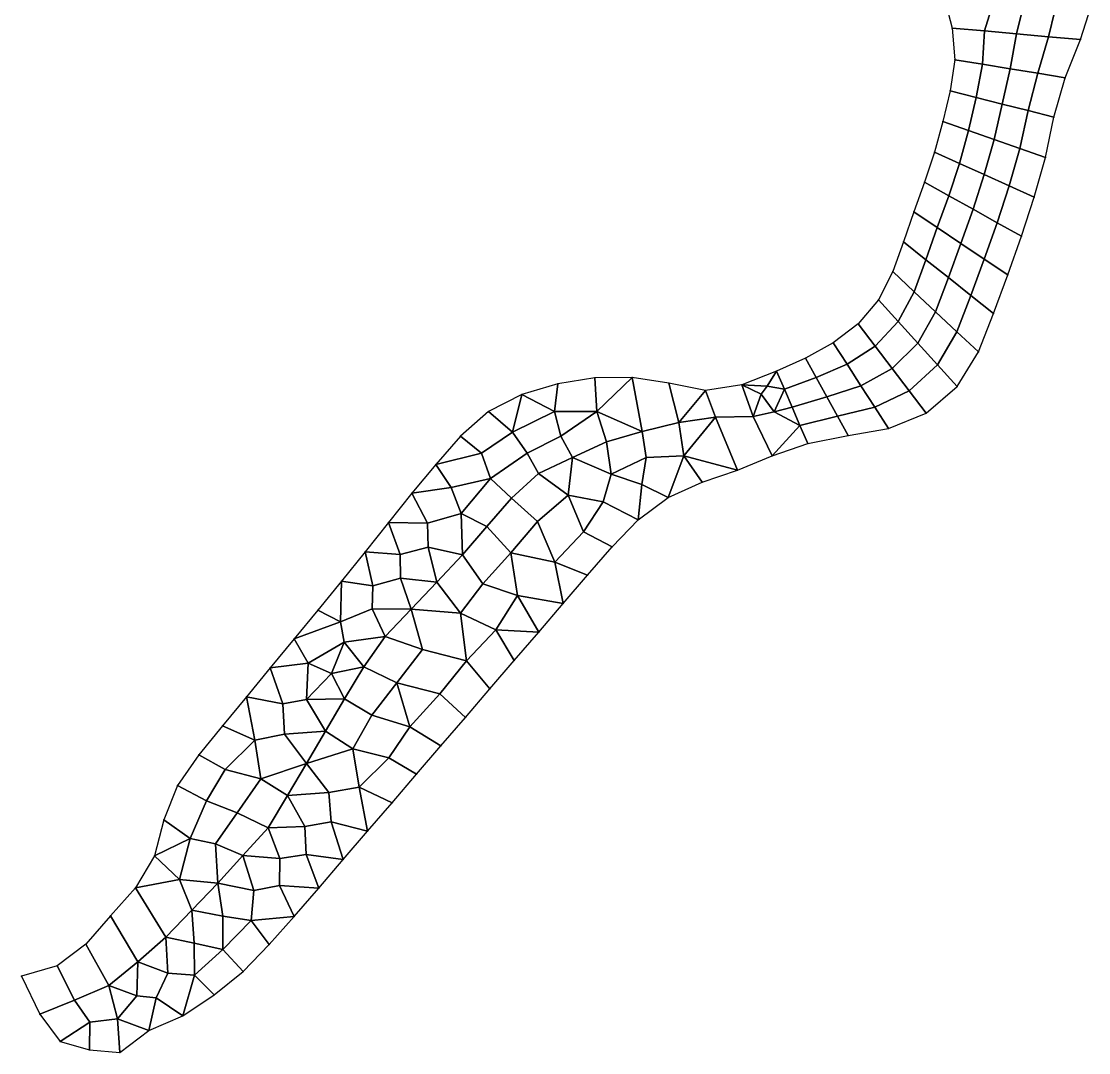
# Model space of a CAD drawing. Extents: x 380707 to 407438, y 6452841 to 6483357.
# Drawn here: x 380707 to 383268, y 6452841 to 6455316 of the extents above; entities that cross this region are included whole.
import ezdxf

# ---------------------------------------------------------------- set-up
doc = ezdxf.new("R2010")
doc.units = 0
for name, color, linetype in [('MESH_BOUND', 25, 'CONTINUOUS'), ('MESH_ELEMS', 18, 'CONTINUOUS'), ('MESH_NDSTRNGS', 17, 'CONTINUOUS'), ('MESH_NODES', 18, 'CONTINUOUS')]:
    doc.layers.add(name, color=color, linetype=linetype)

msp = doc.modelspace()

# ---------------------------------------------------------------- linework, layer by layer
at = {"layer": 'MESH_BOUND', "color": 25}
for points in [[(382918.215, 6455386.2, 0.316), (382941.197, 6455299.75, 0.361)], [(383249.013, 6455272.29, -0.199), (383268.426, 6455332.31, -0.464)], [(382941.197, 6455299.75, 0.361), (382947.261, 6455224.02, 1.356)], [(383212.392, 6455180.67, 1.685), (383249.013, 6455272.29, -0.199)], [(382947.261, 6455224.02, 1.356), (382935.944, 6455149.35, 0.461)], [(383185.225, 6455085.92, 0.158), (383212.392, 6455180.67, 1.685)], [(382935.944, 6455149.35, 0.461), (382918.692, 6455075.38, 0.14)], [(383164.802, 6454989.31, -0.785), (383185.225, 6455085.92, 0.158)], [(382918.692, 6455075.38, 0.14), (382898.22, 6455002.25, 0.187)], [(382898.22, 6455002.25, 0.187), (382874.44, 6454930.11, -0.11)], [(383137.801, 6454894.33, -0.527), (383164.802, 6454989.31, -0.785)], [(382874.44, 6454930.11, -0.11), (382848.453, 6454858.72, -0.254)], [(383107.406, 6454800.38, -0.27), (383137.801, 6454894.33, -0.527)], [(382848.453, 6454858.72, -0.254), (382823.703, 6454786.9, -0.107)], [(382823.703, 6454786.9, -0.107), (382798.099, 6454715.37, 0.184)], [(383074.215, 6454707.4, -0.583), (383107.406, 6454800.38, -0.27)], [(382798.099, 6454715.37, 0.184), (382763.669, 6454647.91, 0.694)], [(383039.672, 6454614.91, 0.365), (383074.215, 6454707.4, -0.583)], [(382763.669, 6454647.91, 0.694), (382715.532, 6454590.4, 0.626)], [(383003.845, 6454523.01, -2.329), (383039.672, 6454614.91, 0.365)], [(382715.532, 6454590.4, 0.626), (382655.454, 6454544.52, 0.875)], [(382655.454, 6454544.52, 0.875), (382588.937, 6454507.93, 0.444)], [(382952.529, 6454439.43, -1.752), (383003.845, 6454523.01, -2.329)], [(382588.937, 6454507.93, 0.444), (382519.636, 6454476.8, -0.483)], [(382519.636, 6454476.8, -0.483), (382436.148, 6454443.38, 0.83)], [(381994.298, 6454445.88, -10.794), (381908.318, 6454420.36, -11.629)], [(382082.905, 6454460.45, -0.873), (381994.298, 6454445.88, -10.794)], [(382172.456, 6454461.63, -12.064), (382082.905, 6454460.45, -0.873)], [(382260.988, 6454447.99, -12.102), (382172.456, 6454461.63, -12.064)], [(382348.963, 6454429.98, 1.875), (382260.988, 6454447.99, -12.102)], [(382436.148, 6454443.38, 0.83), (382348.963, 6454429.98, 1.875)], [(381908.318, 6454420.36, -11.629), (381828.326, 6454379.87, -15.569)], [(382878.834, 6454375.39, -1.92), (382952.529, 6454439.43, -1.752)], [(381828.326, 6454379.87, -15.569), (381761.039, 6454320.18, 2.912)], [(382788.114, 6454338.58, -2.867), (382878.834, 6454375.39, -1.92)], [(381761.039, 6454320.18, 2.912), (381701.376, 6454252.88, 2.983)], [(382594.151, 6454302.63, 1.708), (382690.981, 6454321.92, -1.793)], [(382690.981, 6454321.92, -1.793), (382788.114, 6454338.58, -2.867)], [(382509.224, 6454273.07, -0.339), (382594.151, 6454302.63, 1.708)], [(382425.844, 6454239.22, -1.804), (382509.224, 6454273.07, -0.339)], [(381701.376, 6454252.88, 2.983), (381644.013, 6454183.6, 2.446)], [(382340.651, 6454210.21, 1.522), (382425.844, 6454239.22, -1.804)], [(382258.951, 6454173.6, 2.186), (382340.651, 6454210.21, 1.522)], [(381644.013, 6454183.6, 2.446), (381587.773, 6454113.41, 2.309)], [(382187.06, 6454119.81, 2.741), (382258.951, 6454173.6, 2.186)], [(381587.773, 6454113.41, 2.309), (381531.805, 6454042.99, -3.138)], [(382124.915, 6454054.81, 1.123), (382187.06, 6454119.81, 2.741)], [(381531.805, 6454042.99, -3.138), (381475.482, 6453972.86, -8.082)], [(382065.819, 6453986.93, 0.219), (382124.915, 6454054.81, 1.123)], [(382007.164, 6453918.68, -5.693), (382065.819, 6453986.93, 0.219)], [(381475.482, 6453972.86, -8.082), (381418.6, 6453903.18, -6.014)], [(381948.509, 6453850.42, -5.997), (382007.164, 6453918.68, -5.693)], [(381418.6, 6453903.18, -6.014), (381361.418, 6453833.75, 2.589)], [(381361.418, 6453833.75, 2.589), (381304.194, 6453764.35, 1.374)], [(381889.857, 6453782.17, 2.851), (381948.509, 6453850.42, -5.997)], [(381831.204, 6453713.91, -2.139), (381889.857, 6453782.17, 2.851)], [(381304.194, 6453764.35, 1.374), (381246.962, 6453694.96, -8.732)], [(381772.55, 6453645.65, -2.846), (381831.204, 6453713.91, -2.139)], [(381246.962, 6453694.96, -8.732), (381189.732, 6453625.56, -10.076)], [(381189.732, 6453625.56, -10.076), (381133.119, 6453555.69, -2.701)], [(381713.894, 6453577.4, -3.156), (381772.55, 6453645.65, -2.846)], [(381655.241, 6453509.14, -2.05), (381713.894, 6453577.4, -3.156)], [(381133.119, 6453555.69, -2.701), (381081.582, 6453482.01, -15.31)], [(381596.589, 6453440.88, -7.529), (381655.241, 6453509.14, -2.05)], [(381081.582, 6453482.01, -15.31), (381048.679, 6453400.14, -15.842)], [(381537.936, 6453372.63, -9.574), (381596.589, 6453440.88, -7.529)], [(381048.679, 6453400.14, -15.842), (381026.421, 6453313.13, 2.788)], [(381479.282, 6453304.37, -5.819), (381537.936, 6453372.63, -9.574)], [(381026.421, 6453313.13, 2.788), (380980.514, 6453236.53, 2.731)], [(381420.626, 6453236.12, -2.136), (381479.282, 6453304.37, -5.819)], [(380980.514, 6453236.53, 2.731), (380920.836, 6453169.26, -1.017)], [(381361.973, 6453167.86, -10.329), (381420.626, 6453236.12, -2.136)], [(380920.836, 6453169.26, -1.017), (380861.811, 6453101.51, -11.96)], [(381301.901, 6453100.86, -10.291), (381361.973, 6453167.86, -10.329)], [(380861.811, 6453101.51, -11.96), (380793.183, 6453049.17, -7.026)], [(381239.46, 6453036.08, -3.196), (381301.901, 6453100.86, -10.291)], [(380793.183, 6453049.17, -7.026), (380706.824, 6453024.33, -1.296)], [(381169.275, 6452979.82, -6.829), (381239.46, 6453036.08, -3.196)], [(380706.824, 6453024.33, -1.296), (380751.216, 6452933.77, -16.65)], [(381094.601, 6452929.67, -10.544), (381169.275, 6452979.82, -6.829)], [(380751.216, 6452933.77, -16.65), (380800.346, 6452867.74, -16.192)], [(381012.784, 6452894.02, -12.888), (381094.601, 6452929.67, -10.544)], [(380943.221, 6452841.02, -0.022), (381012.784, 6452894.02, -12.888)], [(380800.346, 6452867.74, -16.192), (380870.527, 6452847.55, -15.446)], [(380870.527, 6452847.55, -15.446), (380943.221, 6452841.02, -0.022)]]:
    msp.add_polyline3d(points, dxfattribs=at)
at = {"layer": 'MESH_ELEMS', "color": 178}
for points in [[(383048.655, 6455391.84, -6.738), (382918.215, 6455386.2, 0.316), (382941.197, 6455299.75, 0.361), (383018.151, 6455292.89, -3.002)], [(383095.105, 6455286.02, -10.781), (383115.585, 6455367.63, -6.121), (383048.655, 6455391.84, -6.738), (383018.151, 6455292.89, -3.002)], [(383095.105, 6455286.02, -10.781), (383172.059, 6455279.16, -4.084), (383187.009, 6455341.06, -1.428), (383115.585, 6455367.63, -6.121)], [(383249.013, 6455272.29, -0.199), (383268.426, 6455332.31, -0.464), (383187.009, 6455341.06, -1.428), (383172.059, 6455279.16, -4.084)], [(383018.151, 6455292.89, -3.002), (382941.197, 6455299.75, 0.361), (382947.261, 6455224.02, 1.356), (383013.544, 6455213.19, -3.196)], [(383095.105, 6455286.02, -10.781), (383018.151, 6455292.89, -3.002), (383013.544, 6455213.19, -3.196), (383079.827, 6455202.35, -7.84)], [(383172.059, 6455279.16, -4.084), (383095.105, 6455286.02, -10.781), (383079.827, 6455202.35, -7.84), (383146.109, 6455191.51, -7.754)], [(383249.013, 6455272.29, -0.199), (383172.059, 6455279.16, -4.084), (383146.109, 6455191.51, -7.754), (383212.392, 6455180.67, 1.685)], [(383013.544, 6455213.19, -3.196), (382947.261, 6455224.02, 1.356), (382935.944, 6455149.35, 0.461), (382998.264, 6455133.49, -2.495)], [(383079.827, 6455202.35, -7.84), (383013.544, 6455213.19, -3.196), (382998.264, 6455133.49, -2.495), (383060.584, 6455117.63, -7.191)], [(383146.109, 6455191.51, -7.754), (383079.827, 6455202.35, -7.84), (383060.584, 6455117.63, -7.191), (383122.904, 6455101.77, -7.957)], [(383212.392, 6455180.67, 1.685), (383146.109, 6455191.51, -7.754), (383122.904, 6455101.77, -7.957), (383185.225, 6455085.92, 0.158)], [(382998.264, 6455133.49, -2.495), (382935.944, 6455149.35, 0.461), (382918.692, 6455075.38, 0.14), (382980.22, 6455053.86, -2.505)], [(383060.584, 6455117.63, -7.191), (382998.264, 6455133.49, -2.495), (382980.22, 6455053.86, -2.505), (383041.747, 6455032.34, -6.871)], [(383122.904, 6455101.77, -7.957), (383060.584, 6455117.63, -7.191), (383041.747, 6455032.34, -6.871), (383103.274, 6455010.83, -6.654)], [(383185.225, 6455085.92, 0.158), (383122.904, 6455101.77, -7.957), (383103.274, 6455010.83, -6.654), (383164.802, 6454989.31, -0.785)], [(382980.22, 6455053.86, -2.505), (382918.692, 6455075.38, 0.14), (382898.22, 6455002.25, 0.187), (382958.115, 6454975.27, -3.543)], [(383041.747, 6455032.34, -6.871), (382980.22, 6455053.86, -2.505), (382958.115, 6454975.27, -3.543), (383018.011, 6454948.29, -6.499)], [(383103.274, 6455010.83, -6.654), (383041.747, 6455032.34, -6.871), (383018.011, 6454948.29, -6.499), (383077.906, 6454921.31, -6.337)], [(383164.802, 6454989.31, -0.785), (383103.274, 6455010.83, -6.654), (383077.906, 6454921.31, -6.337), (383137.801, 6454894.33, -0.527)], [(382958.115, 6454975.27, -3.543), (382898.22, 6455002.25, 0.187), (382874.44, 6454930.11, -0.11), (382932.681, 6454897.68, -3.187)], [(383018.011, 6454948.29, -6.499), (382958.115, 6454975.27, -3.543), (382932.681, 6454897.68, -3.187), (382990.923, 6454865.25, -5.992)], [(382932.681, 6454897.68, -3.187), (382874.44, 6454930.11, -0.11), (382848.453, 6454858.72, -0.254), (382904.893, 6454820.89, -2.644)], [(383077.906, 6454921.31, -6.337), (383018.011, 6454948.29, -6.499), (382990.923, 6454865.25, -5.992), (383049.164, 6454832.82, -5.933)], [(383137.801, 6454894.33, -0.527), (383077.906, 6454921.31, -6.337), (383049.164, 6454832.82, -5.933), (383107.406, 6454800.38, -0.27)], [(382990.923, 6454865.25, -5.992), (382932.681, 6454897.68, -3.187), (382904.893, 6454820.89, -2.644), (382961.334, 6454783.06, -6.685)], [(382904.893, 6454820.89, -2.644), (382848.453, 6454858.72, -0.254), (382823.703, 6454786.9, -0.107), (382877.695, 6454743.9, -2.928)], [(383049.164, 6454832.82, -5.933), (382990.923, 6454865.25, -5.992), (382961.334, 6454783.06, -6.685), (383017.775, 6454745.23, -4.053)], [(383107.406, 6454800.38, -0.27), (383049.164, 6454832.82, -5.933), (383017.775, 6454745.23, -4.053), (383074.215, 6454707.4, -0.583)], [(382961.334, 6454783.06, -6.685), (382904.893, 6454820.89, -2.644), (382877.695, 6454743.9, -2.928), (382931.687, 6454700.9, -7.142)], [(382877.695, 6454743.9, -2.928), (382823.703, 6454786.9, -0.107), (382798.099, 6454715.37, 0.184), (382849.536, 6454667.28, -3.307)], [(383017.775, 6454745.23, -4.053), (382961.334, 6454783.06, -6.685), (382931.687, 6454700.9, -7.142), (382985.68, 6454657.91, -8.224)], [(382931.687, 6454700.9, -7.142), (382877.695, 6454743.9, -2.928), (382849.536, 6454667.28, -3.307), (382900.972, 6454619.19, -5.682)], [(383074.215, 6454707.4, -0.583), (383017.775, 6454745.23, -4.053), (382985.68, 6454657.91, -8.224), (383039.672, 6454614.91, 0.365)], [(382849.536, 6454667.28, -3.307), (382798.099, 6454715.37, 0.184), (382763.669, 6454647.91, 0.694), (382810.884, 6454595.79, -4.299)], [(382985.68, 6454657.91, -8.224), (382931.687, 6454700.9, -7.142), (382900.972, 6454619.19, -5.682), (382952.409, 6454571.1, -7.013)], [(382810.884, 6454595.79, -4.299), (382763.669, 6454647.91, 0.694), (382715.532, 6454590.4, 0.626), (382756.358, 6454536.65, -4.13)], [(382900.972, 6454619.19, -5.682), (382849.536, 6454667.28, -3.307), (382810.884, 6454595.79, -4.299), (382858.099, 6454543.67, -6.852)], [(383039.672, 6454614.91, 0.365), (382985.68, 6454657.91, -8.224), (382952.409, 6454571.1, -7.013), (383003.845, 6454523.01, -2.329)], [(382952.409, 6454571.1, -7.013), (382900.972, 6454619.19, -5.682), (382858.099, 6454543.67, -6.852), (382905.314, 6454491.55, -4.992)], [(382756.358, 6454536.65, -4.13), (382715.532, 6454590.4, 0.626), (382655.454, 6454544.52, 0.875), (382688.619, 6454493.03, -3.639)], [(382858.099, 6454543.67, -6.852), (382810.884, 6454595.79, -4.299), (382756.358, 6454536.65, -4.13), (382797.183, 6454482.9, -5.38)], [(383003.845, 6454523.01, -2.329), (382952.409, 6454571.1, -7.013), (382905.314, 6454491.55, -4.992), (382952.529, 6454439.43, -1.752)], [(382688.619, 6454493.03, -3.639), (382655.454, 6454544.52, 0.875), (382588.937, 6454507.93, 0.444), (382614.448, 6454461.43, -3.27)], [(382797.183, 6454482.9, -5.38), (382756.358, 6454536.65, -4.13), (382688.619, 6454493.03, -3.639), (382721.784, 6454441.55, -3.902)], [(382905.314, 6454491.55, -4.992), (382858.099, 6454543.67, -6.852), (382797.183, 6454482.9, -5.38), (382838.009, 6454429.15, -4.479)], [(382614.448, 6454461.43, -3.27), (382588.937, 6454507.93, 0.444), (382519.636, 6454476.8, -0.483), (382538.265, 6454433.26, -2.467)], [(382436.148, 6454443.38, 0.83), (382496.789, 6454440.77, -1.109), (382519.636, 6454476.8, -0.483), (382436.148, 6454443.38, 0.83)], [(382538.265, 6454433.26, -2.467), (382519.636, 6454476.8, -0.483), (382496.789, 6454440.77, -1.109), (382538.265, 6454433.26, -2.467)], [(382721.784, 6454441.55, -3.902), (382688.619, 6454493.03, -3.639), (382614.448, 6454461.43, -3.27), (382639.959, 6454414.93, -4.596)], [(382838.009, 6454429.15, -4.479), (382797.183, 6454482.9, -5.38), (382721.784, 6454441.55, -3.902), (382754.949, 6454390.07, -6.869)], [(382952.529, 6454439.43, -1.752), (382905.314, 6454491.55, -4.992), (382838.009, 6454429.15, -4.479), (382878.834, 6454375.39, -1.92)], [(381986.744, 6454379.96, -12.318), (381994.298, 6454445.88, -10.794), (381908.318, 6454420.36, -11.629), (381986.744, 6454379.96, -12.318)], [(382088.013, 6454379.96, -15.539), (382082.905, 6454460.45, -0.873), (381994.298, 6454445.88, -10.794), (381986.744, 6454379.96, -12.318)], [(382088.013, 6454379.96, -15.539), (382172.456, 6454461.63, -12.064), (382082.905, 6454460.45, -0.873), (382088.013, 6454379.96, -15.539)], [(382172.456, 6454461.63, -12.064), (382088.013, 6454379.96, -15.539), (382197.189, 6454331.98, -5.029), (382172.456, 6454461.63, -12.064)], [(382260.988, 6454447.99, -12.102), (382172.456, 6454461.63, -12.064), (382197.189, 6454331.98, -5.029), (382284.507, 6454352.99, -4.026)], [(382260.988, 6454447.99, -12.102), (382284.507, 6454352.99, -4.026), (382348.963, 6454429.98, 1.875), (382260.988, 6454447.99, -12.102)], [(382436.148, 6454443.38, 0.83), (382348.963, 6454429.98, 1.875), (382373.091, 6454366, -9.121), (382462.869, 6454367.6, -6.52)], [(382436.148, 6454443.38, 0.83), (382462.869, 6454367.6, -6.52), (382482.633, 6454421.08, -1.335), (382436.148, 6454443.38, 0.83)], [(382496.789, 6454440.77, -1.109), (382436.148, 6454443.38, 0.83), (382482.633, 6454421.08, -1.335), (382496.789, 6454440.77, -1.109)], [(382639.959, 6454414.93, -4.596), (382614.448, 6454461.43, -3.27), (382538.265, 6454433.26, -2.467), (382556.893, 6454389.72, -6.92)], [(381828.326, 6454379.87, -15.569), (381885.835, 6454330.14, -15.765), (381908.318, 6454420.36, -11.629), (381828.326, 6454379.87, -15.569)], [(381885.835, 6454330.14, -15.765), (381986.744, 6454379.96, -12.318), (381908.318, 6454420.36, -11.629), (381885.835, 6454330.14, -15.765)], [(382373.091, 6454366, -9.121), (382348.963, 6454429.98, 1.875), (382284.507, 6454352.99, -4.026), (382373.091, 6454366, -9.121)], [(382482.633, 6454421.08, -1.335), (382462.869, 6454367.6, -6.52), (382513.808, 6454378.87, -6.672), (382482.633, 6454421.08, -1.335)], [(382513.808, 6454378.87, -6.672), (382538.265, 6454433.26, -2.467), (382496.789, 6454440.77, -1.109), (382482.633, 6454421.08, -1.335)], [(382538.265, 6454433.26, -2.467), (382513.808, 6454378.87, -6.672), (382556.893, 6454389.72, -6.92), (382538.265, 6454433.26, -2.467)], [(382754.949, 6454390.07, -6.869), (382721.784, 6454441.55, -3.902), (382639.959, 6454414.93, -4.596), (382665.47, 6454368.43, -8.812)], [(382878.834, 6454375.39, -1.92), (382838.009, 6454429.15, -4.479), (382754.949, 6454390.07, -6.869), (382788.114, 6454338.58, -2.867)], [(382665.47, 6454368.43, -8.812), (382639.959, 6454414.93, -4.596), (382556.893, 6454389.72, -6.92), (382575.522, 6454346.18, -9.797)], [(381811.369, 6454279.49, -16.044), (381885.835, 6454330.14, -15.765), (381828.326, 6454379.87, -15.569), (381761.039, 6454320.18, 2.912)], [(381885.835, 6454330.14, -15.765), (381920.642, 6454279.72, -15.439), (382001.869, 6454320.13, -14.489), (381986.744, 6454379.96, -12.318)], [(382088.013, 6454379.96, -15.539), (381986.744, 6454379.96, -12.318), (382001.869, 6454320.13, -14.489), (382088.013, 6454379.96, -15.539)], [(382111.103, 6454306.97, -8.134), (382088.013, 6454379.96, -15.539), (382001.869, 6454320.13, -14.489), (382029.708, 6454268.93, -11.868)], [(382197.189, 6454331.98, -5.029), (382088.013, 6454379.96, -15.539), (382111.103, 6454306.97, -8.134), (382197.189, 6454331.98, -5.029)], [(382462.869, 6454367.6, -6.52), (382373.091, 6454366, -9.121), (382425.844, 6454239.22, -1.804), (382509.224, 6454273.07, -0.339)], [(382575.522, 6454346.18, -9.797), (382513.808, 6454378.87, -6.672), (382462.869, 6454367.6, -6.52), (382509.224, 6454273.07, -0.339)], [(382575.522, 6454346.18, -9.797), (382556.893, 6454389.72, -6.92), (382513.808, 6454378.87, -6.672), (382575.522, 6454346.18, -9.797)], [(382690.981, 6454321.92, -1.793), (382665.47, 6454368.43, -8.812), (382575.522, 6454346.18, -9.797), (382594.151, 6454302.63, 1.708)], [(382788.114, 6454338.58, -2.867), (382754.949, 6454390.07, -6.869), (382665.47, 6454368.43, -8.812), (382690.981, 6454321.92, -1.793)], [(382297.099, 6454273.48, -10.118), (382284.507, 6454352.99, -4.026), (382197.189, 6454331.98, -5.029), (382206.057, 6454269.59, -5.523)], [(382284.507, 6454352.99, -4.026), (382297.099, 6454273.48, -10.118), (382373.091, 6454366, -9.121), (382284.507, 6454352.99, -4.026)], [(382425.844, 6454239.22, -1.804), (382373.091, 6454366, -9.121), (382297.099, 6454273.48, -10.118), (382425.844, 6454239.22, -1.804)], [(382594.151, 6454302.63, 1.708), (382575.522, 6454346.18, -9.797), (382509.224, 6454273.07, -0.339), (382594.151, 6454302.63, 1.708)], [(381761.039, 6454320.18, 2.912), (381701.376, 6454252.88, 2.983), (381811.369, 6454279.49, -16.044), (381761.039, 6454320.18, 2.912)], [(381811.369, 6454279.49, -16.044), (381832.608, 6454218.7, -16.015), (381920.642, 6454279.72, -15.439), (381885.835, 6454330.14, -15.765)], [(382029.708, 6454268.93, -11.868), (382001.869, 6454320.13, -14.489), (381920.642, 6454279.72, -15.439), (381948.313, 6454230.9, -15.712)], [(382111.103, 6454306.97, -8.134), (382122.377, 6454229.16, -8.174), (382206.057, 6454269.59, -5.523), (382197.189, 6454331.98, -5.029)], [(382029.708, 6454268.93, -11.868), (382122.377, 6454229.16, -8.174), (382111.103, 6454306.97, -8.134), (382029.708, 6454268.93, -11.868)], [(381811.369, 6454279.49, -16.044), (381701.376, 6454252.88, 2.983), (381738.147, 6454196.98, -15.726), (381832.608, 6454218.7, -16.015)], [(381948.313, 6454230.9, -15.712), (381920.642, 6454279.72, -15.439), (381832.608, 6454218.7, -16.015), (381882.984, 6454171.57, -16.22)], [(382019.257, 6454179.18, -14.947), (382029.708, 6454268.93, -11.868), (381948.313, 6454230.9, -15.712), (382019.257, 6454179.18, -14.947)], [(382122.377, 6454229.16, -8.174), (382029.708, 6454268.93, -11.868), (382019.257, 6454179.18, -14.947), (382103.282, 6454162.59, -10.78)], [(382206.057, 6454269.59, -5.523), (382122.377, 6454229.16, -8.174), (382196.194, 6454204.34, -6.182), (382206.057, 6454269.59, -5.523)], [(382196.194, 6454204.34, -6.182), (382258.951, 6454173.6, 2.186), (382297.099, 6454273.48, -10.118), (382206.057, 6454269.59, -5.523)], [(382297.099, 6454273.48, -10.118), (382258.951, 6454173.6, 2.186), (382340.651, 6454210.21, 1.522), (382297.099, 6454273.48, -10.118)], [(382340.651, 6454210.21, 1.522), (382425.844, 6454239.22, -1.804), (382297.099, 6454273.48, -10.118), (382340.651, 6454210.21, 1.522)], [(381644.013, 6454183.6, 2.446), (381738.147, 6454196.98, -15.726), (381701.376, 6454252.88, 2.983), (381644.013, 6454183.6, 2.446)], [(381738.147, 6454196.98, -15.726), (381762.32, 6454134.85, -15.571), (381832.608, 6454218.7, -16.015), (381738.147, 6454196.98, -15.726)], [(381832.608, 6454218.7, -16.015), (381762.32, 6454134.85, -15.571), (381824.104, 6454103.71, -16.012), (381882.984, 6454171.57, -16.22)], [(381945.683, 6454115.53, -15.684), (382019.257, 6454179.18, -14.947), (381948.313, 6454230.9, -15.712), (381882.984, 6454171.57, -16.22)], [(382196.194, 6454204.34, -6.182), (382122.377, 6454229.16, -8.174), (382103.282, 6454162.59, -10.78), (382187.06, 6454119.81, 2.741)], [(381681.781, 6454111.96, -16.444), (381762.32, 6454134.85, -15.571), (381738.147, 6454196.98, -15.726), (381644.013, 6454183.6, 2.446)], [(382258.951, 6454173.6, 2.186), (382196.194, 6454204.34, -6.182), (382187.06, 6454119.81, 2.741), (382258.951, 6454173.6, 2.186)], [(381681.781, 6454111.96, -16.444), (381644.013, 6454183.6, 2.446), (381587.773, 6454113.41, 2.309), (381681.781, 6454111.96, -16.444)], [(381945.683, 6454115.53, -15.684), (381882.984, 6454171.57, -16.22), (381824.104, 6454103.71, -16.012), (381881.921, 6454040.88, -15.908)], [(382055.716, 6454090.7, -14.89), (382019.257, 6454179.18, -14.947), (381945.683, 6454115.53, -15.684), (381986.975, 6454018.16, -15.277)], [(382055.716, 6454090.7, -14.89), (382103.282, 6454162.59, -10.78), (382019.257, 6454179.18, -14.947), (382055.716, 6454090.7, -14.89)], [(382124.915, 6454054.81, 1.123), (382187.06, 6454119.81, 2.741), (382103.282, 6454162.59, -10.78), (382055.716, 6454090.7, -14.89)], [(381587.773, 6454113.41, 2.309), (381531.805, 6454042.99, -3.138), (381615.72, 6454036.58, -17.078), (381587.773, 6454113.41, 2.309)], [(381615.72, 6454036.58, -17.078), (381683.142, 6454054.03, -16.875), (381681.781, 6454111.96, -16.444), (381587.773, 6454113.41, 2.309)], [(381762.32, 6454134.85, -15.571), (381681.781, 6454111.96, -16.444), (381683.142, 6454054.03, -16.875), (381765.224, 6454035.85, -16.444)], [(381765.224, 6454035.85, -16.444), (381824.104, 6454103.71, -16.012), (381762.32, 6454134.85, -15.571), (381765.224, 6454035.85, -16.444)], [(381881.921, 6454040.88, -15.908), (381986.975, 6454018.16, -15.277), (381945.683, 6454115.53, -15.684), (381881.921, 6454040.88, -15.908)], [(381881.921, 6454040.88, -15.908), (381824.104, 6454103.71, -16.012), (381765.224, 6454035.85, -16.444), (381814.775, 6453966.09, -15.893)], [(382065.819, 6453986.93, 0.219), (382124.915, 6454054.81, 1.123), (382055.716, 6454090.7, -14.89), (381986.975, 6454018.16, -15.277)], [(381531.805, 6454042.99, -3.138), (381475.482, 6453972.86, -8.082), (381550.692, 6453960.96, -16.039), (381531.805, 6454042.99, -3.138)], [(381550.692, 6453960.96, -16.039), (381616.999, 6453979.95, -16.568), (381615.72, 6454036.58, -17.078), (381531.805, 6454042.99, -3.138)], [(381616.999, 6453979.95, -16.568), (381704.106, 6453970.03, -16.999), (381683.142, 6454054.03, -16.875), (381615.72, 6454036.58, -17.078)], [(381704.106, 6453970.03, -16.999), (381765.224, 6454035.85, -16.444), (381683.142, 6454054.03, -16.875), (381704.106, 6453970.03, -16.999)], [(381814.775, 6453966.09, -15.893), (381765.224, 6454035.85, -16.444), (381704.106, 6453970.03, -16.999), (381760.669, 6453895.45, -15.82)], [(381814.775, 6453966.09, -15.893), (381898.013, 6453938.11, -15.651), (381881.921, 6454040.88, -15.908), (381814.775, 6453966.09, -15.893)], [(381986.975, 6454018.16, -15.277), (381881.921, 6454040.88, -15.908), (381898.013, 6453938.11, -15.651), (382007.164, 6453918.68, -5.693)], [(382007.164, 6453918.68, -5.693), (382065.819, 6453986.93, 0.219), (381986.975, 6454018.16, -15.277), (382007.164, 6453918.68, -5.693)], [(381475.482, 6453972.86, -8.082), (381418.6, 6453903.18, -6.014), (381473.196, 6453875.16, -16.221), (381475.482, 6453972.86, -8.082)], [(381473.196, 6453875.16, -16.221), (381548.854, 6453906.03, -15.898), (381550.692, 6453960.96, -16.039), (381475.482, 6453972.86, -8.082)], [(381548.854, 6453906.03, -15.898), (381642.062, 6453905.04, -16.525), (381616.999, 6453979.95, -16.568), (381550.692, 6453960.96, -16.039)], [(381642.062, 6453905.04, -16.525), (381704.106, 6453970.03, -16.999), (381616.999, 6453979.95, -16.568), (381642.062, 6453905.04, -16.525)], [(381704.106, 6453970.03, -16.999), (381642.062, 6453905.04, -16.525), (381760.669, 6453895.45, -15.82), (381704.106, 6453970.03, -16.999)], [(381845.526, 6453855.48, -15.914), (381898.013, 6453938.11, -15.651), (381814.775, 6453966.09, -15.893), (381760.669, 6453895.45, -15.82)], [(381845.526, 6453855.48, -15.914), (381948.509, 6453850.42, -5.997), (381898.013, 6453938.11, -15.651), (381845.526, 6453855.48, -15.914)], [(381898.013, 6453938.11, -15.651), (381948.509, 6453850.42, -5.997), (382007.164, 6453918.68, -5.693), (381898.013, 6453938.11, -15.651)], [(381548.854, 6453906.03, -15.898), (381473.196, 6453875.16, -16.221), (381481.877, 6453826.23, -16.44), (381580.019, 6453840.06, -16.236)], [(381580.019, 6453840.06, -16.236), (381642.062, 6453905.04, -16.525), (381548.854, 6453906.03, -15.898), (381580.019, 6453840.06, -16.236)], [(381669.235, 6453808.19, -16.717), (381642.062, 6453905.04, -16.525), (381580.019, 6453840.06, -16.236), (381669.235, 6453808.19, -16.717)], [(381669.235, 6453808.19, -16.717), (381775.23, 6453780.96, -15.774), (381760.669, 6453895.45, -15.82), (381642.062, 6453905.04, -16.525)], [(381361.418, 6453833.75, 2.589), (381473.196, 6453875.16, -16.221), (381418.6, 6453903.18, -6.014), (381361.418, 6453833.75, 2.589)], [(381845.526, 6453855.48, -15.914), (381760.669, 6453895.45, -15.82), (381775.23, 6453780.96, -15.774), (381845.526, 6453855.48, -15.914)], [(381394.986, 6453775.99, -15.701), (381481.877, 6453826.23, -16.44), (381473.196, 6453875.16, -16.221), (381361.418, 6453833.75, 2.589)], [(381889.857, 6453782.17, 2.851), (381845.526, 6453855.48, -15.914), (381775.23, 6453780.96, -15.774), (381831.204, 6453713.91, -2.139)], [(381889.857, 6453782.17, 2.851), (381948.509, 6453850.42, -5.997), (381845.526, 6453855.48, -15.914), (381889.857, 6453782.17, 2.851)], [(381361.418, 6453833.75, 2.589), (381304.194, 6453764.35, 1.374), (381394.986, 6453775.99, -15.701), (381361.418, 6453833.75, 2.589)], [(381481.877, 6453826.23, -16.44), (381528.468, 6453767.13, -16.178), (381580.019, 6453840.06, -16.236), (381481.877, 6453826.23, -16.44)], [(381607.715, 6453728.37, -16.799), (381669.235, 6453808.19, -16.717), (381580.019, 6453840.06, -16.236), (381528.468, 6453767.13, -16.178)], [(381481.877, 6453826.23, -16.44), (381394.986, 6453775.99, -15.701), (381451.001, 6453751.1, -16.098), (381481.877, 6453826.23, -16.44)], [(381528.468, 6453767.13, -16.178), (381481.877, 6453826.23, -16.44), (381451.001, 6453751.1, -16.098), (381528.468, 6453767.13, -16.178)], [(381711.609, 6453702.53, -15.781), (381775.23, 6453780.96, -15.774), (381669.235, 6453808.19, -16.717), (381607.715, 6453728.37, -16.799)], [(381711.609, 6453702.53, -15.781), (381772.55, 6453645.65, -2.846), (381831.204, 6453713.91, -2.139), (381775.23, 6453780.96, -15.774)], [(381246.962, 6453694.96, -8.732), (381334.422, 6453678.47, -15.955), (381304.194, 6453764.35, 1.374), (381246.962, 6453694.96, -8.732)], [(381334.422, 6453678.47, -15.955), (381391.454, 6453688.48, -16.172), (381394.986, 6453775.99, -15.701), (381304.194, 6453764.35, 1.374)], [(381394.986, 6453775.99, -15.701), (381391.454, 6453688.48, -16.172), (381451.001, 6453751.1, -16.098), (381394.986, 6453775.99, -15.701)], [(381528.468, 6453767.13, -16.178), (381451.001, 6453751.1, -16.098), (381482.689, 6453689.82, -16.663), (381528.468, 6453767.13, -16.178)], [(381548.346, 6453650.99, -16.342), (381607.715, 6453728.37, -16.799), (381528.468, 6453767.13, -16.178), (381482.689, 6453689.82, -16.663)], [(381391.454, 6453688.48, -16.172), (381482.689, 6453689.82, -16.663), (381451.001, 6453751.1, -16.098), (381391.454, 6453688.48, -16.172)], [(381639.007, 6453623.33, -15.544), (381607.715, 6453728.37, -16.799), (381548.346, 6453650.99, -16.342), (381639.007, 6453623.33, -15.544)], [(381607.715, 6453728.37, -16.799), (381639.007, 6453623.33, -15.544), (381711.609, 6453702.53, -15.781), (381607.715, 6453728.37, -16.799)], [(381711.609, 6453702.53, -15.781), (381639.007, 6453623.33, -15.544), (381713.894, 6453577.4, -3.156), (381772.55, 6453645.65, -2.846)], [(381246.962, 6453694.96, -8.732), (381189.732, 6453625.56, -10.076), (381267.444, 6453590.86, -16.029), (381246.962, 6453694.96, -8.732)], [(381334.422, 6453678.47, -15.955), (381246.962, 6453694.96, -8.732), (381267.444, 6453590.86, -16.029), (381338.525, 6453605.25, -16.202)], [(381391.454, 6453688.48, -16.172), (381334.422, 6453678.47, -15.955), (381338.525, 6453605.25, -16.202), (381436.91, 6453612.51, -16.852)], [(381391.454, 6453688.48, -16.172), (381436.91, 6453612.51, -16.852), (381482.689, 6453689.82, -16.663), (381391.454, 6453688.48, -16.172)], [(381482.689, 6453689.82, -16.663), (381436.91, 6453612.51, -16.852), (381502.373, 6453570.39, -16.609), (381548.346, 6453650.99, -16.342)], [(381548.346, 6453650.99, -16.342), (381502.373, 6453570.39, -16.609), (381588.47, 6453548.22, -15.578), (381639.007, 6453623.33, -15.544)], [(381196.289, 6453520.94, -16.14), (381267.444, 6453590.86, -16.029), (381189.732, 6453625.56, -10.076), (381133.119, 6453555.69, -2.701)], [(381655.241, 6453509.14, -2.05), (381713.894, 6453577.4, -3.156), (381639.007, 6453623.33, -15.544), (381588.47, 6453548.22, -15.578)], [(381338.525, 6453605.25, -16.202), (381267.444, 6453590.86, -16.029), (381281.793, 6453498.31, -15.971), (381391.131, 6453535.21, -15.927)], [(381436.91, 6453612.51, -16.852), (381338.525, 6453605.25, -16.202), (381391.131, 6453535.21, -15.927), (381436.91, 6453612.51, -16.852)], [(381391.131, 6453535.21, -15.927), (381502.373, 6453570.39, -16.609), (381436.91, 6453612.51, -16.852), (381391.131, 6453535.21, -15.927)], [(381196.289, 6453520.94, -16.14), (381281.793, 6453498.31, -15.971), (381267.444, 6453590.86, -16.029), (381196.289, 6453520.94, -16.14)], [(381150.874, 6453445.34, -16.304), (381196.289, 6453520.94, -16.14), (381133.119, 6453555.69, -2.701), (381081.582, 6453482.01, -15.31)], [(381502.373, 6453570.39, -16.609), (381391.131, 6453535.21, -15.927), (381445.071, 6453465.54, -16.366), (381517.852, 6453477.76, -15.674)], [(381588.47, 6453548.22, -15.578), (381502.373, 6453570.39, -16.609), (381517.852, 6453477.76, -15.674), (381588.47, 6453548.22, -15.578)], [(381596.589, 6453440.88, -7.529), (381655.241, 6453509.14, -2.05), (381588.47, 6453548.22, -15.578), (381517.852, 6453477.76, -15.674)], [(381196.289, 6453520.94, -16.14), (381150.874, 6453445.34, -16.304), (381224.426, 6453416.52, -15.954), (381281.793, 6453498.31, -15.971)], [(381345.353, 6453457.9, -16.147), (381391.131, 6453535.21, -15.927), (381281.793, 6453498.31, -15.971), (381345.353, 6453457.9, -16.147)], [(381445.071, 6453465.54, -16.366), (381391.131, 6453535.21, -15.927), (381345.353, 6453457.9, -16.147), (381445.071, 6453465.54, -16.366)], [(381281.793, 6453498.31, -15.971), (381224.426, 6453416.52, -15.954), (381299.115, 6453380.93, -16.081), (381345.353, 6453457.9, -16.147)], [(381048.679, 6453400.14, -15.842), (381111.662, 6453355.15, -15.861), (381150.874, 6453445.34, -16.304), (381081.582, 6453482.01, -15.31)], [(381450.743, 6453394.81, -15.824), (381537.936, 6453372.63, -9.574), (381517.852, 6453477.76, -15.674), (381445.071, 6453465.54, -16.366)], [(381517.852, 6453477.76, -15.674), (381537.936, 6453372.63, -9.574), (381596.589, 6453440.88, -7.529), (381517.852, 6453477.76, -15.674)], [(381173.057, 6453342.36, -16.199), (381224.426, 6453416.52, -15.954), (381150.874, 6453445.34, -16.304), (381111.662, 6453355.15, -15.861)], [(381299.115, 6453380.93, -16.081), (381387.438, 6453384.04, -16.36), (381345.353, 6453457.9, -16.147), (381299.115, 6453380.93, -16.081)], [(381387.438, 6453384.04, -16.36), (381450.743, 6453394.81, -15.824), (381445.071, 6453465.54, -16.366), (381345.353, 6453457.9, -16.147)], [(381111.662, 6453355.15, -15.861), (381048.679, 6453400.14, -15.842), (381026.421, 6453313.13, 2.788), (381111.662, 6453355.15, -15.861)], [(381238.611, 6453314.51, -16.299), (381299.115, 6453380.93, -16.081), (381224.426, 6453416.52, -15.954), (381173.057, 6453342.36, -16.199)], [(381390.292, 6453316.92, -15.667), (381479.282, 6453304.37, -5.819), (381450.743, 6453394.81, -15.824), (381387.438, 6453384.04, -16.36)], [(381537.936, 6453372.63, -9.574), (381450.743, 6453394.81, -15.824), (381479.282, 6453304.37, -5.819), (381537.936, 6453372.63, -9.574)], [(381327.581, 6453306.92, -15.783), (381299.115, 6453380.93, -16.081), (381238.611, 6453314.51, -16.299), (381327.581, 6453306.92, -15.783)], [(381327.581, 6453306.92, -15.783), (381390.292, 6453316.92, -15.667), (381387.438, 6453384.04, -16.36), (381299.115, 6453380.93, -16.081)], [(381111.662, 6453355.15, -15.861), (381026.421, 6453313.13, 2.788), (381086.045, 6453256.17, -16.153), (381111.662, 6453355.15, -15.861)], [(381173.057, 6453342.36, -16.199), (381111.662, 6453355.15, -15.861), (381086.045, 6453256.17, -16.153), (381178.107, 6453248.09, -16.483)], [(381178.107, 6453248.09, -16.483), (381238.611, 6453314.51, -16.299), (381173.057, 6453342.36, -16.199), (381178.107, 6453248.09, -16.483)], [(381390.292, 6453316.92, -15.667), (381327.581, 6453306.92, -15.783), (381326.548, 6453242.03, -15.684), (381420.626, 6453236.12, -2.136)], [(381420.626, 6453236.12, -2.136), (381479.282, 6453304.37, -5.819), (381390.292, 6453316.92, -15.667), (381420.626, 6453236.12, -2.136)], [(381026.421, 6453313.13, 2.788), (380980.514, 6453236.53, 2.731), (381086.045, 6453256.17, -16.153), (381026.421, 6453313.13, 2.788)], [(381238.611, 6453314.51, -16.299), (381178.107, 6453248.09, -16.483), (381264.421, 6453230.14, -15.902), (381238.611, 6453314.51, -16.299)], [(381327.581, 6453306.92, -15.783), (381238.611, 6453314.51, -16.299), (381264.421, 6453230.14, -15.902), (381326.548, 6453242.03, -15.684)], [(381116.068, 6453183.12, -16.1), (381086.045, 6453256.17, -16.153), (380980.514, 6453236.53, 2.731), (381053.721, 6453118.42, -16.059)], [(381178.107, 6453248.09, -16.483), (381086.045, 6453256.17, -16.153), (381116.068, 6453183.12, -16.1), (381178.107, 6453248.09, -16.483)], [(381178.107, 6453248.09, -16.483), (381116.068, 6453183.12, -16.1), (381190.425, 6453168.87, -16.288), (381178.107, 6453248.09, -16.483)], [(381190.425, 6453168.87, -16.288), (381258.437, 6453158.14, -15.549), (381264.421, 6453230.14, -15.902), (381178.107, 6453248.09, -16.483)], [(381326.548, 6453242.03, -15.684), (381264.421, 6453230.14, -15.902), (381258.437, 6453158.14, -15.549), (381361.973, 6453167.86, -10.329)], [(381420.626, 6453236.12, -2.136), (381326.548, 6453242.03, -15.684), (381361.973, 6453167.86, -10.329), (381420.626, 6453236.12, -2.136)], [(381053.721, 6453118.42, -16.059), (380980.514, 6453236.53, 2.731), (380920.836, 6453169.26, -1.017), (380986.448, 6453059.06, -15.924)], [(380986.448, 6453059.06, -15.924), (380920.836, 6453169.26, -1.017), (380861.811, 6453101.51, -11.96), (380917.061, 6453001.99, -15.99)], [(381121.858, 6453103.98, -16.118), (381116.068, 6453183.12, -16.1), (381053.721, 6453118.42, -16.059), (381121.858, 6453103.98, -16.118)], [(381121.858, 6453103.98, -16.118), (381190.34, 6453088.22, -15.57), (381190.425, 6453168.87, -16.288), (381116.068, 6453183.12, -16.1)], [(381258.437, 6453158.14, -15.549), (381190.425, 6453168.87, -16.288), (381190.34, 6453088.22, -15.57), (381258.437, 6453158.14, -15.549)], [(381301.901, 6453100.86, -10.291), (381361.973, 6453167.86, -10.329), (381258.437, 6453158.14, -15.549), (381301.901, 6453100.86, -10.291)], [(381258.437, 6453158.14, -15.549), (381190.34, 6453088.22, -15.57), (381239.46, 6453036.08, -3.196), (381301.901, 6453100.86, -10.291)], [(380986.448, 6453059.06, -15.924), (381058.703, 6453031.77, -16.126), (381053.721, 6453118.42, -16.059), (380986.448, 6453059.06, -15.924)], [(381121.858, 6453103.98, -16.118), (381053.721, 6453118.42, -16.059), (381058.703, 6453031.77, -16.126), (381122.144, 6453026.93, -15.682)], [(380917.061, 6453001.99, -15.99), (380861.811, 6453101.51, -11.96), (380793.183, 6453049.17, -7.026), (380834.757, 6452966.83, -16.188)], [(381190.34, 6453088.22, -15.57), (381121.858, 6453103.98, -16.118), (381122.144, 6453026.93, -15.682), (381190.34, 6453088.22, -15.57)], [(381169.275, 6452979.82, -6.829), (381239.46, 6453036.08, -3.196), (381190.34, 6453088.22, -15.57), (381122.144, 6453026.93, -15.682)], [(380793.183, 6453049.17, -7.026), (380706.824, 6453024.33, -1.296), (380751.216, 6452933.77, -16.65), (380834.757, 6452966.83, -16.188)], [(380986.448, 6453059.06, -15.924), (380917.061, 6453001.99, -15.99), (380983.982, 6452977.62, -16.523), (380986.448, 6453059.06, -15.924)], [(381030.762, 6452972.36, -15.72), (381058.703, 6453031.77, -16.126), (380986.448, 6453059.06, -15.924), (380983.982, 6452977.62, -16.523)], [(381122.144, 6453026.93, -15.682), (381058.703, 6453031.77, -16.126), (381030.762, 6452972.36, -15.72), (381094.601, 6452929.67, -10.544)], [(381169.275, 6452979.82, -6.829), (381122.144, 6453026.93, -15.682), (381094.601, 6452929.67, -10.544), (381169.275, 6452979.82, -6.829)], [(380871.101, 6452914.01, -16.315), (380937.395, 6452922.27, -16.046), (380917.061, 6453001.99, -15.99), (380834.757, 6452966.83, -16.188)], [(380917.061, 6453001.99, -15.99), (380937.395, 6452922.27, -16.046), (380983.982, 6452977.62, -16.523), (380917.061, 6453001.99, -15.99)], [(380800.346, 6452867.74, -16.192), (380871.101, 6452914.01, -16.315), (380834.757, 6452966.83, -16.188), (380751.216, 6452933.77, -16.65)], [(381012.784, 6452894.02, -12.888), (381030.762, 6452972.36, -15.72), (380983.982, 6452977.62, -16.523), (380937.395, 6452922.27, -16.046)], [(381030.762, 6452972.36, -15.72), (381012.784, 6452894.02, -12.888), (381094.601, 6452929.67, -10.544), (381030.762, 6452972.36, -15.72)], [(380800.346, 6452867.74, -16.192), (380870.527, 6452847.55, -15.446), (380871.101, 6452914.01, -16.315), (380800.346, 6452867.74, -16.192)], [(380943.221, 6452841.02, -0.022), (380937.395, 6452922.27, -16.046), (380871.101, 6452914.01, -16.315), (380870.527, 6452847.55, -15.446)], [(380943.221, 6452841.02, -0.022), (381012.784, 6452894.02, -12.888), (380937.395, 6452922.27, -16.046), (380943.221, 6452841.02, -0.022)]]:
    msp.add_3dface(points, dxfattribs=at)
at = {"layer": 'MESH_NDSTRNGS', "color": 17}
for points in [[(381828.326, 6454379.87, -15.569), (381885.835, 6454330.14, -15.765)], [(381885.835, 6454330.14, -15.765), (381920.642, 6454279.72, -15.439)], [(381920.642, 6454279.72, -15.439), (381948.313, 6454230.9, -15.712)], [(381948.313, 6454230.9, -15.712), (382019.257, 6454179.18, -14.947)], [(382019.257, 6454179.18, -14.947), (382055.716, 6454090.7, -14.89)], [(382055.716, 6454090.7, -14.89), (382124.915, 6454054.81, 1.123)], [(380920.836, 6453169.26, -1.017), (380986.448, 6453059.06, -15.924)], [(380986.448, 6453059.06, -15.924), (381058.703, 6453031.77, -16.126)], [(380706.824, 6453024.33, -1.296), (380751.216, 6452933.77, -16.65)], [(381058.703, 6453031.77, -16.126), (381122.144, 6453026.93, -15.682)], [(381122.144, 6453026.93, -15.682), (381169.275, 6452979.82, -6.829)], [(380751.216, 6452933.77, -16.65), (380800.346, 6452867.74, -16.192)], [(380800.346, 6452867.74, -16.192), (380870.527, 6452847.55, -15.446)]]:
    msp.add_polyline3d(points, dxfattribs=at)
for p in [(381828.326, 6454379.87, -15.569), (381885.835, 6454330.14, -15.765), (381920.642, 6454279.72, -15.439), (381948.313, 6454230.9, -15.712), (382019.257, 6454179.18, -14.947), (382055.716, 6454090.7, -14.89), (382124.915, 6454054.81, 1.123), (380920.836, 6453169.26, -1.017), (380986.448, 6453059.06, -15.924), (380706.824, 6453024.33, -1.296), (381058.703, 6453031.77, -16.126), (381122.144, 6453026.93, -15.682), (381169.275, 6452979.82, -6.829), (380751.216, 6452933.77, -16.65), (380800.346, 6452867.74, -16.192), (380870.527, 6452847.55, -15.446)]:
    msp.add_point(p, dxfattribs=at)
at = {"layer": 'MESH_NODES', "color": 18}
for p in [(382941.197, 6455299.75, 0.361), (383018.151, 6455292.89, -3.002), (383095.105, 6455286.02, -10.781), (383172.059, 6455279.16, -4.084), (383249.013, 6455272.29, -0.199), (382947.261, 6455224.02, 1.356), (383013.544, 6455213.19, -3.196), (383079.827, 6455202.35, -7.84), (383146.109, 6455191.51, -7.754), (383212.392, 6455180.67, 1.685), (382935.944, 6455149.35, 0.461), (382998.264, 6455133.49, -2.495), (383060.584, 6455117.63, -7.191), (383122.904, 6455101.77, -7.957), (383185.225, 6455085.92, 0.158), (382918.692, 6455075.38, 0.14), (382980.22, 6455053.86, -2.505), (383041.747, 6455032.34, -6.871), (383103.274, 6455010.83, -6.654), (382898.22, 6455002.25, 0.187), (383164.802, 6454989.31, -0.785), (382958.115, 6454975.27, -3.543), (382874.44, 6454930.11, -0.11), (383018.011, 6454948.29, -6.499), (383077.906, 6454921.31, -6.337), (382932.681, 6454897.68, -3.187), (383137.801, 6454894.33, -0.527), (382848.453, 6454858.72, -0.254), (382990.923, 6454865.25, -5.992), (383049.164, 6454832.82, -5.933), (382904.893, 6454820.89, -2.644), (382823.703, 6454786.9, -0.107), (382961.334, 6454783.06, -6.685), (383107.406, 6454800.38, -0.27), (382877.695, 6454743.9, -2.928), (383017.775, 6454745.23, -4.053), (382798.099, 6454715.37, 0.184), (382931.687, 6454700.9, -7.142), (383074.215, 6454707.4, -0.583), (382763.669, 6454647.91, 0.694), (382849.536, 6454667.28, -3.307), (382985.68, 6454657.91, -8.224), (382900.972, 6454619.19, -5.682), (383039.672, 6454614.91, 0.365), (382715.532, 6454590.4, 0.626), (382810.884, 6454595.79, -4.299), (382952.409, 6454571.1, -7.013), (382655.454, 6454544.52, 0.875), (382756.358, 6454536.65, -4.13), (382858.099, 6454543.67, -6.852), (383003.845, 6454523.01, -2.329), (382588.937, 6454507.93, 0.444), (382519.636, 6454476.8, -0.483), (382688.619, 6454493.03, -3.639), (382797.183, 6454482.9, -5.38), (382905.314, 6454491.55, -4.992), (381994.298, 6454445.88, -10.794), (382082.905, 6454460.45, -0.873), (382172.456, 6454461.63, -12.064), (382260.988, 6454447.99, -12.102), (382436.148, 6454443.38, 0.83), (382614.448, 6454461.43, -3.27), (381908.318, 6454420.36, -11.629), (382348.963, 6454429.98, 1.875), (382482.633, 6454421.08, -1.335), (382496.789, 6454440.77, -1.109), (382538.265, 6454433.26, -2.467), (382721.784, 6454441.55, -3.902), (382838.009, 6454429.15, -4.479), (382952.529, 6454439.43, -1.752), (382639.959, 6454414.93, -4.596), (381828.326, 6454379.87, -15.569), (381986.744, 6454379.96, -12.318), (382088.013, 6454379.96, -15.539), (382462.869, 6454367.6, -6.52), (382513.808, 6454378.87, -6.672), (382556.893, 6454389.72, -6.92), (382665.47, 6454368.43, -8.812), (382754.949, 6454390.07, -6.869), (382878.834, 6454375.39, -1.92), (382284.507, 6454352.99, -4.026), (382373.091, 6454366, -9.121), (382575.522, 6454346.18, -9.797), (381761.039, 6454320.18, 2.912), (381885.835, 6454330.14, -15.765), (382001.869, 6454320.13, -14.489), (382197.189, 6454331.98, -5.029), (382690.981, 6454321.92, -1.793), (382788.114, 6454338.58, -2.867), (382111.103, 6454306.97, -8.134), (382594.151, 6454302.63, 1.708), (381811.369, 6454279.49, -16.044), (381920.642, 6454279.72, -15.439), (382029.708, 6454268.93, -11.868), (382206.057, 6454269.59, -5.523), (382297.099, 6454273.48, -10.118), (382509.224, 6454273.07, -0.339), (381701.376, 6454252.88, 2.983), (382425.844, 6454239.22, -1.804), (381832.608, 6454218.7, -16.015), (381948.313, 6454230.9, -15.712), (382122.377, 6454229.16, -8.174), (381738.147, 6454196.98, -15.726), (382196.194, 6454204.34, -6.182), (382340.651, 6454210.21, 1.522), (381644.013, 6454183.6, 2.446), (381882.984, 6454171.57, -16.22), (382019.257, 6454179.18, -14.947), (382103.282, 6454162.59, -10.78), (382258.951, 6454173.6, 2.186), (381587.773, 6454113.41, 2.309), (381681.781, 6454111.96, -16.444), (381762.32, 6454134.85, -15.571), (381945.683, 6454115.53, -15.684), (382187.06, 6454119.81, 2.741), (381824.104, 6454103.71, -16.012), (382055.716, 6454090.7, -14.89), (381531.805, 6454042.99, -3.138), (381615.72, 6454036.58, -17.078), (381683.142, 6454054.03, -16.875), (381765.224, 6454035.85, -16.444), (381881.921, 6454040.88, -15.908), (382124.915, 6454054.81, 1.123), (381986.975, 6454018.16, -15.277), (382065.819, 6453986.93, 0.219), (381475.482, 6453972.86, -8.082), (381550.692, 6453960.96, -16.039), (381616.999, 6453979.95, -16.568), (381704.106, 6453970.03, -16.999), (381814.775, 6453966.09, -15.893), (381898.013, 6453938.11, -15.651), (381548.854, 6453906.03, -15.898), (381642.062, 6453905.04, -16.525), (382007.164, 6453918.68, -5.693), (381418.6, 6453903.18, -6.014), (381760.669, 6453895.45, -15.82), (381473.196, 6453875.16, -16.221), (381845.526, 6453855.48, -15.914), (381361.418, 6453833.75, 2.589), (381580.019, 6453840.06, -16.236), (381948.509, 6453850.42, -5.997), (381481.877, 6453826.23, -16.44), (381669.235, 6453808.19, -16.717), (381775.23, 6453780.96, -15.774), (381889.857, 6453782.17, 2.851), (381304.194, 6453764.35, 1.374), (381394.986, 6453775.99, -15.701), (381528.468, 6453767.13, -16.178), (381451.001, 6453751.1, -16.098), (381607.715, 6453728.37, -16.799), (381711.609, 6453702.53, -15.781), (381831.204, 6453713.91, -2.139), (381246.962, 6453694.96, -8.732), (381334.422, 6453678.47, -15.955), (381391.454, 6453688.48, -16.172), (381482.689, 6453689.82, -16.663), (381548.346, 6453650.99, -16.342), (381189.732, 6453625.56, -10.076), (381639.007, 6453623.33, -15.544), (381772.55, 6453645.65, -2.846), (381338.525, 6453605.25, -16.202), (381436.91, 6453612.51, -16.852), (381267.444, 6453590.86, -16.029), (381713.894, 6453577.4, -3.156), (381133.119, 6453555.69, -2.701), (381502.373, 6453570.39, -16.609), (381588.47, 6453548.22, -15.578), (381196.289, 6453520.94, -16.14), (381391.131, 6453535.21, -15.927), (381281.793, 6453498.31, -15.971), (381655.241, 6453509.14, -2.05), (381081.582, 6453482.01, -15.31), (381517.852, 6453477.76, -15.674), (381150.874, 6453445.34, -16.304), (381345.353, 6453457.9, -16.147), (381445.071, 6453465.54, -16.366), (381596.589, 6453440.88, -7.529), (381048.679, 6453400.14, -15.842), (381224.426, 6453416.52, -15.954), (381450.743, 6453394.81, -15.824), (381299.115, 6453380.93, -16.081), (381387.438, 6453384.04, -16.36), (381537.936, 6453372.63, -9.574), (381111.662, 6453355.15, -15.861), (381173.057, 6453342.36, -16.199), (381390.292, 6453316.92, -15.667), (381026.421, 6453313.13, 2.788), (381238.611, 6453314.51, -16.299), (381327.581, 6453306.92, -15.783), (381479.282, 6453304.37, -5.819), (381086.045, 6453256.17, -16.153), (381178.107, 6453248.09, -16.483), (381326.548, 6453242.03, -15.684), (380980.514, 6453236.53, 2.731), (381264.421, 6453230.14, -15.902), (381420.626, 6453236.12, -2.136), (380920.836, 6453169.26, -1.017), (381116.068, 6453183.12, -16.1), (381190.425, 6453168.87, -16.288), (381361.973, 6453167.86, -10.329), (381258.437, 6453158.14, -15.549), (381053.721, 6453118.42, -16.059), (380861.811, 6453101.51, -11.96), (381121.858, 6453103.98, -16.118), (381190.34, 6453088.22, -15.57), (381301.901, 6453100.86, -10.291), (380793.183, 6453049.17, -7.026), (380986.448, 6453059.06, -15.924), (381239.46, 6453036.08, -3.196), (380706.824, 6453024.33, -1.296), (381058.703, 6453031.77, -16.126), (381122.144, 6453026.93, -15.682), (380917.061, 6453001.99, -15.99), (380834.757, 6452966.83, -16.188), (380983.982, 6452977.62, -16.523), (381030.762, 6452972.36, -15.72), (381169.275, 6452979.82, -6.829), (380751.216, 6452933.77, -16.65), (380871.101, 6452914.01, -16.315), (380937.395, 6452922.27, -16.046), (381094.601, 6452929.67, -10.544), (381012.784, 6452894.02, -12.888), (380800.346, 6452867.74, -16.192), (380870.527, 6452847.55, -15.446), (380943.221, 6452841.02, -0.022)]:
    msp.add_point(p, dxfattribs=at)

doc.saveas('drawing.dxf')
